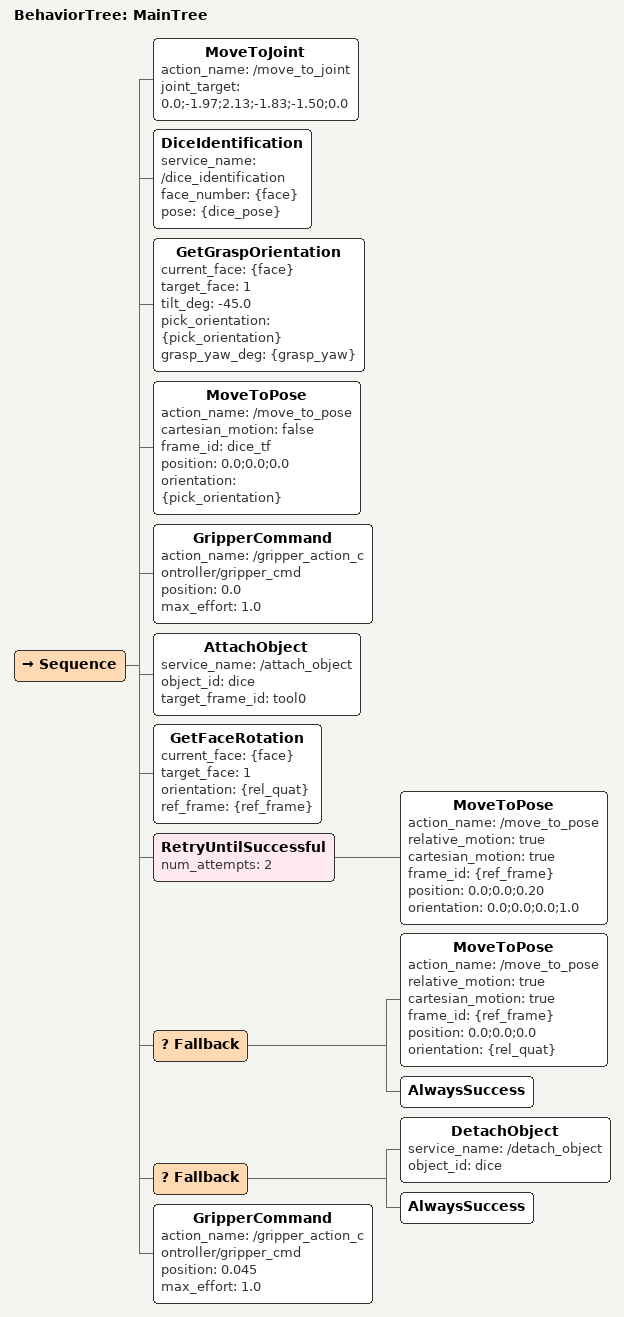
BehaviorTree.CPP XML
<root BTCPP_format="4" main_tree_to_execute="MainTree">
    <BehaviorTree ID="MainTree">
        <Sequence>
            <MoveToJoint action_name="/move_to_joint" joint_target="0.0;-1.97;2.13;-1.83;-1.50;0.0"/>
            <DiceIdentification service_name="/dice_identification" face_number="{face}" pose="{dice_pose}"/>
            <GetGraspOrientation current_face="{face}" target_face="1" tilt_deg="-45.0" pick_orientation="{pick_orientation}" grasp_yaw_deg="{grasp_yaw}"/>
            <MoveToPose action_name="/move_to_pose" cartesian_motion="false" frame_id="dice_tf" position="0.0;0.0;0.0" orientation="{pick_orientation}"/>
            <GripperCommand action_name="/gripper_action_controller/gripper_cmd" position="0.0" max_effort="1.0"/>
            <AttachObject service_name="/attach_object" object_id="dice" target_frame_id="tool0"/>
            <GetFaceRotation current_face="{face}" target_face="1" orientation="{rel_quat}" ref_frame="{ref_frame}"/>
            <RetryUntilSuccessful num_attempts="2">
                <MoveToPose action_name="/move_to_pose" relative_motion="true" cartesian_motion="true" frame_id="{ref_frame}" position="0.0;0.0;0.20" orientation="0.0;0.0;0.0;1.0"/>
            </RetryUntilSuccessful>
            <Fallback>
                <MoveToPose action_name="/move_to_pose" relative_motion="true" cartesian_motion="true" frame_id="{ref_frame}" position="0.0;0.0;0.0" orientation="{rel_quat}"/>
                <AlwaysSuccess/>
            </Fallback>
            <Fallback>
                <DetachObject service_name="/detach_object" object_id="dice"/>
                <AlwaysSuccess/>
            </Fallback>
            <GripperCommand action_name="/gripper_action_controller/gripper_cmd" position="0.045" max_effort="1.0"/>
        </Sequence>
    </BehaviorTree>
</root>
